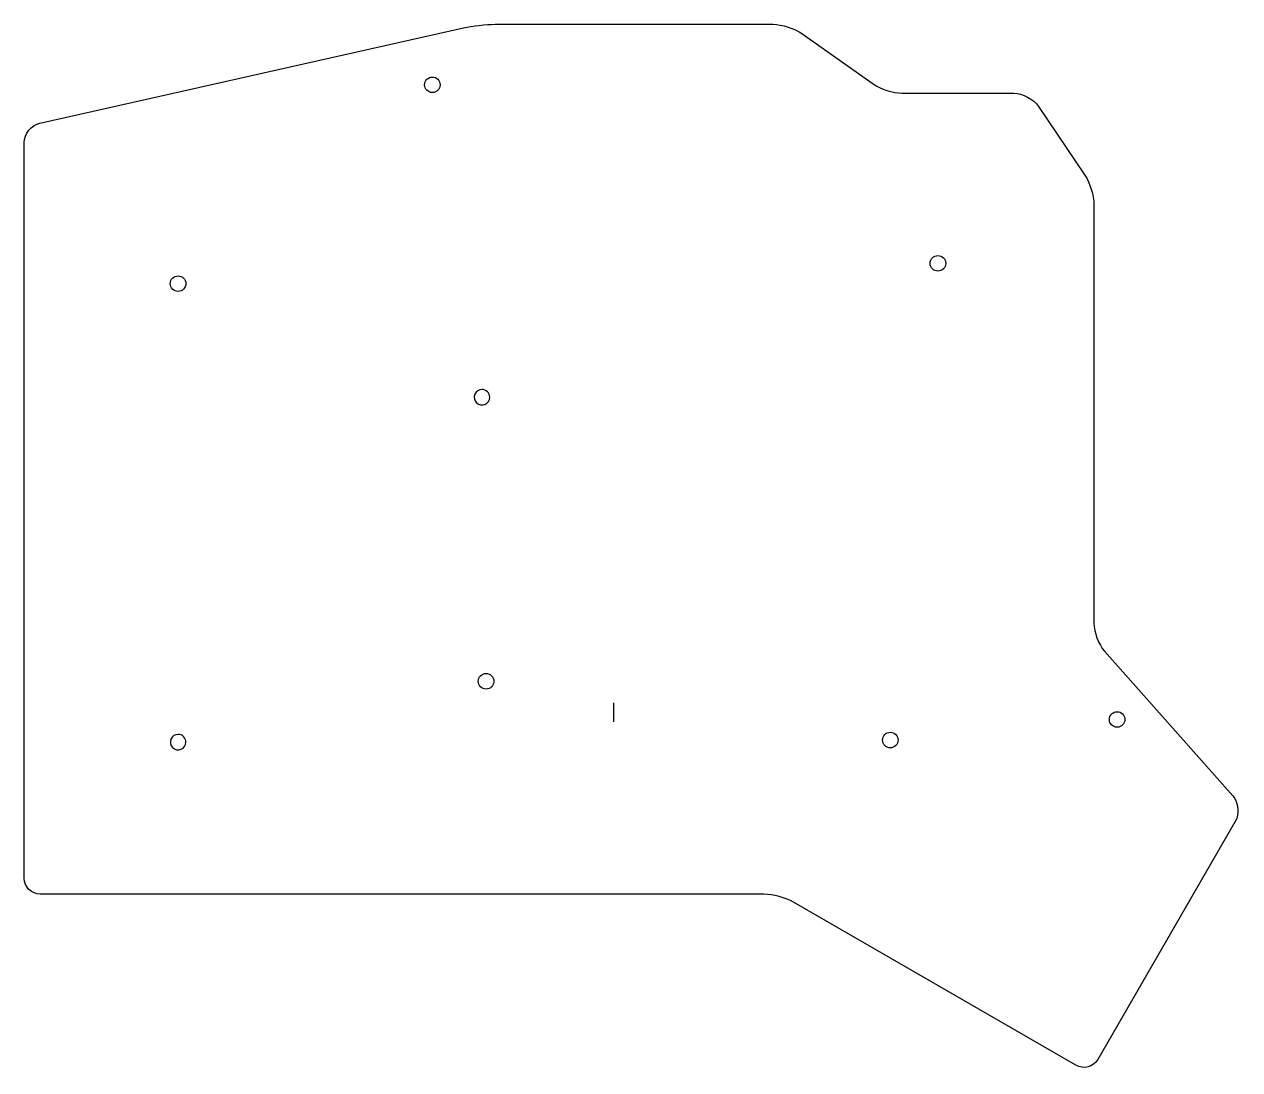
# Model space of a CAD drawing. Header units: millimetres. Extents: x 4 to 579, y 352 to 847.
import ezdxf

# ---------------------------------------------------------------- set-up
doc = ezdxf.new("R2010")
doc.units = ezdxf.units.MM
doc.layers.get('0').update_dxf_attribs({"linetype": 'CONTINUOUS'})

msp = doc.modelspace()

# ---------------------------------------------------------------- linework, layer by layer
at = {"color": 7}
for points in [[(226.754749, 847.459852), (358.372941, 847.459852)], [(11.083817, 800.619408), (211.823889, 845.804618)], [(372.103999, 843.081492), (405.805082, 819.200741)], [(419.53614, 814.83573), (472.434042, 814.83573)], [(484.218756, 808.56186), (506.175118, 775.937739)], [(3.711705, 442.888705), (3.711705, 791.395485)], [(510.401084, 762.09518), (510.401084, 563.560579)], [(515.400256, 550.505591), (576.163521, 481.933531)], [(283.052087, 517.040504), (283.052087, 526.010936)], [(577.389985, 469.719509), (512.240779, 357.043481)], [(354.053656, 435.320015), (354.053656, 435.320015), (11.270452, 435.320015)], [(501.909158, 354.280308), (368.157986, 431.542345)]]:
    msp.add_lwpolyline(points, dxfattribs=at)
for points in [[(200.705731, 818.786933)], [(440.186052, 734.209832)], [(80.24569, 724.598797)], [(220.542458, 674.461249)], [(226.141517, 536.222526)], [(525.091983, 518.121745)], [(76.566297, 511.073653)], [(417.629789, 508.350527)]]:
    msp.add_lwpolyline(points, close=True, dxfattribs=at)
for points in [[(211.823889, 845.804618), (215.876551, 846.712327), (222.595438, 847.459852), (226.754749, 847.459852)], [(358.372941, 847.459852), (362.532251, 847.459852), (368.704562, 845.497599), (372.103999, 843.081492)], [(193.346951, 818.786933), (193.346951, 820.829278), (195.00001, 822.471163), (197.026341, 822.471163)], [(197.026341, 815.102703), (194.986679, 815.102703), (193.346951, 816.757937), (193.346951, 818.786933)], [(197.026341, 822.471163), (199.052672, 822.484511), (200.705731, 820.829278), (200.705731, 818.786933)], [(200.705731, 818.786933), (200.705731, 816.744588), (199.052672, 815.102703), (197.026341, 815.102703)], [(405.805082, 819.200741), (409.204518, 816.797983), (415.376829, 814.83573), (419.53614, 814.83573)], [(472.434042, 814.83573), (476.593353, 814.83573), (481.89914, 812.005814), (484.218756, 808.56186)], [(3.711705, 791.395485), (3.711705, 795.560267), (7.031155, 799.7117), (11.083817, 800.619408)], [(506.175118, 775.937739), (508.494733, 772.480436), (510.401084, 766.259961), (510.401084, 762.09518)], [(432.827271, 734.209832), (432.827271, 736.252176), (434.48033, 737.894061), (436.506661, 737.894061)], [(436.506661, 737.894061), (438.532992, 737.90741), (440.186052, 736.252176), (440.186052, 734.209832)], [(436.506661, 730.525602), (434.466999, 730.525602), (432.827271, 732.180835), (432.827271, 734.209832)], [(440.186052, 734.209832), (440.186052, 732.167487), (438.532992, 730.525602), (436.506661, 730.525602)], [(72.88691, 724.598797), (72.88691, 726.641142), (74.539969, 728.283027), (76.5663, 728.283027)], [(76.5663, 728.283027), (78.592631, 728.296376), (80.24569, 726.641142), (80.24569, 724.598797)], [(76.5663, 720.914568), (74.526638, 720.914568), (72.88691, 722.569801), (72.88691, 724.598797)], [(80.24569, 724.598797), (80.24569, 722.556453), (78.592631, 720.914568), (76.5663, 720.914568)], [(220.542458, 674.461249), (219.054283, 674.461249), (217.712644, 673.563615), (217.143144, 672.186913)], [(223.14418, 673.382163), (222.45416, 674.07309), (221.518293, 674.461249), (220.542458, 674.461249)], [(217.143144, 672.186913), (216.573645, 670.81021), (216.888438, 669.225557), (217.940736, 668.171875)], [(217.940736, 668.171875), (218.993034, 667.118193), (220.575606, 666.802986), (221.9505, 667.373234)], [(221.9505, 667.373234), (223.325394, 667.943483), (224.221848, 669.286887), (224.221848, 670.777019)], [(224.221848, 670.777019), (224.221848, 671.754137), (223.834199, 672.691236), (223.14418, 673.382163)], [(510.387753, 563.734112), (510.387753, 559.56933), (512.640713, 553.615828), (515.400256, 550.505591)], [(218.782736, 536.222526), (218.782736, 538.264871), (220.435796, 539.906756), (222.462126, 539.906756)], [(222.462126, 532.538296), (220.422464, 532.538296), (218.782736, 534.19353), (218.782736, 536.222526)], [(222.462126, 539.906756), (224.488457, 539.920105), (226.141517, 538.264871), (226.141517, 536.222526)], [(226.141517, 536.222526), (226.141517, 534.180181), (224.488457, 532.538296), (222.462126, 532.538296)], [(517.733203, 518.121745), (517.733203, 520.16409), (519.386262, 521.805975), (521.412593, 521.805975)], [(521.412593, 521.805975), (523.438924, 521.819323), (525.091983, 520.16409), (525.091983, 518.121745)], [(521.412593, 514.437515), (519.372931, 514.437515), (517.733203, 516.092749), (517.733203, 518.121745)], [(525.091983, 518.121745), (525.091983, 516.0794), (523.438924, 514.437515), (521.412593, 514.437515)], [(73.166984, 508.799317), (72.597484, 507.422615), (72.912277, 505.837962), (73.964576, 504.78428)], [(76.566297, 511.073653), (75.078123, 511.073653), (73.736484, 510.176019), (73.166984, 508.799317)], [(79.168019, 509.994567), (78.478, 510.685494), (77.542132, 511.073653), (76.566297, 511.073653)], [(77.974339, 503.985639), (79.349233, 504.555888), (80.245688, 505.899292), (80.245688, 507.389423)], [(80.245688, 507.389423), (80.245688, 508.366542), (79.858039, 509.30364), (79.168019, 509.994567)], [(410.271008, 508.350527), (410.271008, 510.392872), (411.924068, 512.034757), (413.950399, 512.034757)], [(413.950399, 504.666297), (411.910737, 504.666297), (410.271008, 506.321531), (410.271008, 508.350527)], [(413.950399, 512.034757), (415.976729, 512.048105), (417.629789, 510.392872), (417.629789, 508.350527)], [(417.629789, 508.350527), (417.629789, 506.308182), (415.976729, 504.666297), (413.950399, 504.666297)], [(73.964576, 504.78428), (75.016874, 503.730597), (76.599445, 503.41539), (77.974339, 503.985639)], [(576.163521, 481.933531), (578.923064, 478.823294), (579.46964, 473.323647), (577.389985, 469.719509)], [(11.270452, 435.320015), (7.111142, 435.320015), (3.711705, 438.723923), (3.711705, 442.888705)], [(368.157986, 431.542345), (364.558582, 433.624736), (358.212967, 435.320015), (354.053656, 435.320015)], [(512.240779, 357.043481), (510.161124, 353.439343), (505.508562, 352.197918), (501.909158, 354.280308)]]:
    msp.add_open_spline(points, degree=3, dxfattribs=at)

doc.saveas('drawing.dxf')
